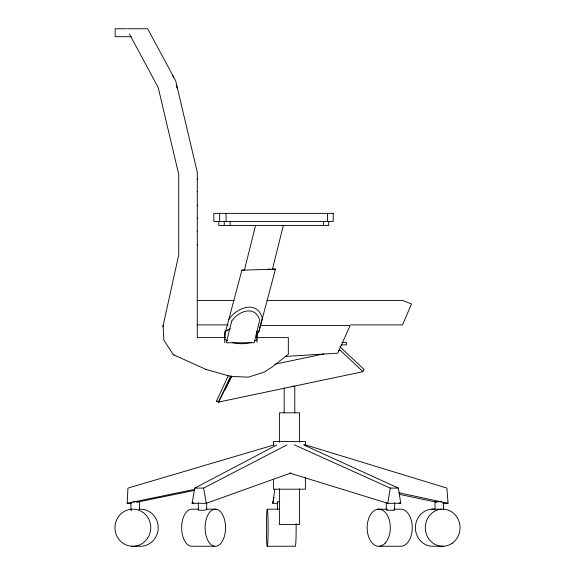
<?xml version="1.0" encoding="UTF-8"?>
<svg xmlns="http://www.w3.org/2000/svg" width="575" height="575" viewBox="0 0 575 575"><rect width="100%" height="100%" fill="white"/><g stroke="black" fill="none" stroke-linecap="round" stroke-linejoin="round"><path stroke-width="0.86" d="M224.638 337.884L225.105 331.308L229.684 329.317M224.674 342.786L225.105 331.308M256.817 338.193L257.312 331.38M256.946 342.276L256.989 331.207L258.728 332.113L275.468 269.107L267.972 269.344M131.395 503.312L127.183 503.312L127.945 488.096L274.311 444.856M277.222 503.312L272.809 503.312L274.814 489.404M289.728 473.088L387.787 503.312L390.26 488.096L294.335 444.842M290.849 473.017L206.267 503.312L192.093 503.312L194.767 488.096L276.855 444.935M272.809 503.312L274.009 497.397M205.922 369.394L173.248 354.617L163.825 339.99L163.12 325.594M162.84 326.859L178.732 254.919L178.732 174.455L158.197 87.493L129.526 34.22M226.909 340.457L227.528 340.803M254.524 341.09L257.212 339.803M255.552 225.472L244.425 270.135L241.874 270.221L225.695 331.114L230.28 328.763M272.435 269.208L283.331 225.472M258.728 332.113L257.269 331.782L258.728 332.113L262.365 318.413C257.154 299.525 236.85 307.553 228.8 319.405M216.48 401.127L218.903 402.047L216.48 401.127L228.426 375.418M218.514 402.126L230.834 375.619M231.545 376.143L218.557 402.076L363.019 371.68L339.056 349.169M224.811 390.217L231.495 376.862M362.76 371.443L364.219 369.596L339.868 346.725M194.767 488.096L203.636 488.096L286.961 444.913M192.093 503.312L193.761 502.687M249.967 342.779L251.361 342.341M250.729 342.391L249.377 342.779A33.63 33.63 0 0 1 235.527 343.225L232.803 342.621M274.987 364.191L323.826 353.92M338.646 350.8L340.4 350.434M127.183 503.312L194.436 489.368M136.656 502.234L194.53 490.374M285.157 356.457L337.755 353.172L350.118 325.579L259.893 325.579M241.867 270.207L270.121 269.272M272.845 269.193L275.468 269.107M126.579 28.75L115.158 28.75L115.158 36.707L131.265 36.707M127.499 28.75L147.66 28.75L175.698 80.852L197.29 172.292L197.29 337.618L225.465 337.618M197.153 300.416L234.183 300.416M267.08 300.416L402.543 300.416L411.492 303.967L402.543 324.882L350.779 324.882M197.326 324.882L228.052 324.882M256.896 337.618L288.334 337.618L288.334 354.286L272.385 366.857L264.155 372.14L248.378 377.157L230.683 376.409L205.857 369.38M342.039 342.362L346.387 342.362L346.387 344.892L341.076 344.892M292.129 386.292L294.781 386.292L294.781 412.821M390.26 488.096L398.374 488.096L400.761 503.312L387.787 503.312M132.868 501.759L139.416 501.759L139.416 509.4M279.773 501.759L277.402 501.759L277.394 509.4M441.586 501.759L435.031 501.759L435.031 509.4M442.764 503.312L448.04 503.312L446.89 488.096L304.649 444.633M198.627 509.191L192.553 509.191A18.573 10.228 -90 0 0 181.671 526.492A18.573 10.228 -90 0 0 191.202 546.25L214.64 546.25M205.577 509.191L215.992 509.191A18.573 10.228 -90 0 1 223.819 538.049A18.573 10.228 -90 0 1 206.145 535.922A18.573 10.228 -90 0 1 215.992 509.191M267.31 509.191A18.573 0.841 -90 0 1 267.957 538.049A18.573 0.841 -90 0 1 266.505 535.922A18.573 0.841 -90 0 1 267.31 509.191L279.587 509.191M377.969 509.191L387.629 509.191M393.774 509.191L399.92 509.191A18.573 11.586 -90 0 1 412.246 526.492A18.573 11.586 -90 0 1 401.451 546.25L379.507 546.25M431.638 509.191L441.514 509.191M131.61 510.248L130.935 510.248L130.935 502.607M205.182 510.248L198.318 510.248L198.318 502.607M386.493 510.248L394.644 510.248L394.644 502.607M131.668 546.25L139.128 546.25A18.573 17.904 90 0 0 158.218 527.642A18.573 17.904 90 0 0 138.985 509.198M267.202 546.25L295.255 546.25A18.573 0.841 90 0 0 296.132 523.667M443.814 546.25L433.938 546.25A18.573 17.387 -90 0 1 415.402 527.642A18.573 17.387 -90 0 1 434.082 509.198M399.165 494.292L436.655 502.212M399.021 492.775L448.04 503.312M399.072 502.766L400.761 503.312M173.248 354.617L174.081 354.976M303.521 444.834L398.374 488.096M225.033 339.487L227.535 340.745M172.802 75.476L173.657 77.984M176.209 85.524L177.057 88.032M197.29 178.624L197.412 179.141M203.636 488.096L206.267 503.312M443.505 502.607L443.505 509.4M386.256 502.607L386.256 509.4M328.72 221.461L328.72 225.508L218.852 225.508L218.852 221.461M327.52 213.375L327.52 221.461M323.459 221.461L323.459 225.508M305.397 445.862L305.397 441.435L273.563 441.435L273.563 444.971M305.397 477.703L305.397 489.203L273.563 489.203L273.563 479.471M299.561 442.312L299.561 412.821L279.393 412.821L279.393 442.312M299.561 488.772L299.561 524.515L279.393 524.515L279.393 488.772M284.172 388.06L284.172 412.821M230.129 221.461L230.129 225.508M226.068 213.375L226.068 221.461M224.25 221.461L224.25 225.508M219.686 213.375L219.686 221.461M206.698 502.607L206.698 509.4M197.29 191.36L197.29 191.892M197.29 205.153L197.29 205.685M197.29 217.889L197.29 218.421M197.29 231.157L197.29 231.682M197.29 244.418L197.29 244.95M231.711 321.137L226.32 342.779L254.107 342.779L259.706 320.282C255.207 304.671 238.381 311.075 231.711 321.137M333.241 213.375L213.814 213.375L213.814 221.461L333.241 221.461L333.241 213.375M147.732 538.049A18.573 17.904 -90 0 0 134.04 509.191A18.573 17.904 -90 0 0 116.79 535.922A18.573 17.904 -90 0 0 147.732 538.049M452.331 543.152A18.573 17.387 -90 0 0 450.34 511.06A18.573 17.387 -90 0 0 425.32 528.95A18.573 17.387 -90 0 0 452.331 543.152M385.178 543.152A18.573 11.586 -90 0 0 383.856 511.06A18.573 11.586 -90 0 0 367.181 528.95A18.573 11.586 -90 0 0 385.178 543.152"/></g></svg>
